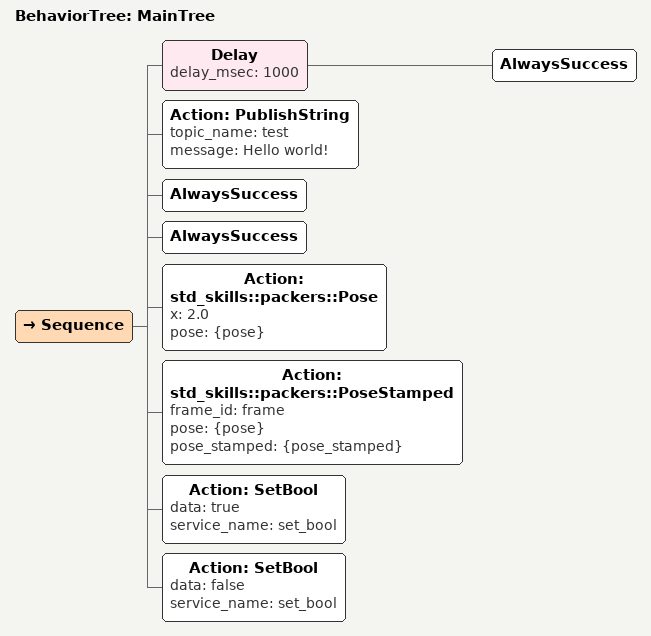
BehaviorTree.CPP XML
<?xml version="1.0"?>
<root BTCPP_format="4" main_tree_to_execute="MainTree">
    <BehaviorTree ID="MainTree">
        <Sequence>
            <Delay delay_msec="1000">
                <AlwaysSuccess/>
            </Delay>
            <Action ID="PublishString" topic_name="test" message="Hello world!"/>
            <AlwaysSuccess/>
            <AlwaysSuccess/>
            <Action ID="std_skills::packers::Pose" x="2.0" pose="{pose}"/>
            <Action ID="std_skills::packers::PoseStamped" frame_id="frame" pose="{pose}" pose_stamped="{pose_stamped}"/>
            <Action ID="SetBool" data="true" service_name="set_bool"/>
            <Action ID="SetBool" data="false" service_name="set_bool"/>
        </Sequence>
    </BehaviorTree>
</root>
